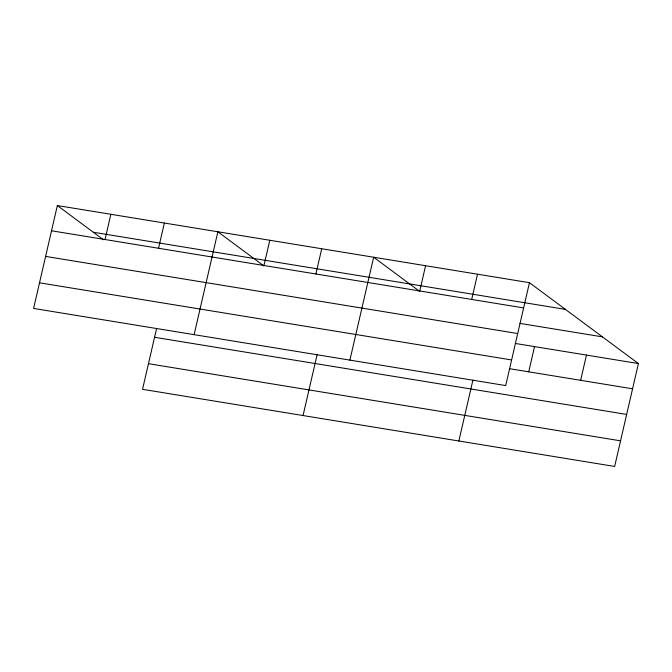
<?xml version="1.0" encoding="UTF-8"?>
<svg xmlns="http://www.w3.org/2000/svg" width="672" height="672" viewBox="0 0 672 672"><rect width="100%" height="100%" fill="white"/><g stroke="black" fill="none" stroke-linecap="round" stroke-linejoin="round"><path stroke-width="1.01" d="M57.355 205.548L33.6 308.431L505.697 385.577L529.452 282.685L57.355 205.548L103.412 239.736M105.034 239.526L110.855 214.292M158.533 248.27L164.363 223.028M156.61 328.415L142.548 389.315L614.645 466.452L638.4 363.569L529.452 282.685M194.116 334.664L217.871 231.773L263.92 265.961M263.97 265.499L269.8 240.257M315.899 273.983L321.728 248.741M303.064 415.54L317.117 354.648M349.902 360.116L373.657 257.233L419.714 291.421M419.765 290.951L425.586 265.717M471.694 299.443L477.523 274.201M458.85 441L472.912 380.1M528.713 371.834L534.542 346.592M580.642 380.318L586.471 355.076M93.307 232.235L565.404 309.38M51.526 230.782L523.622 307.927M519.968 323.4L602.448 336.874M45.612 256.41L517.709 333.547M515.189 343.434L638.4 363.569M39.514 282.811L511.61 359.948M509.368 368.668L632.57 388.802M154.56 337.285L626.657 414.431M148.462 363.686L620.558 440.832"/></g></svg>
